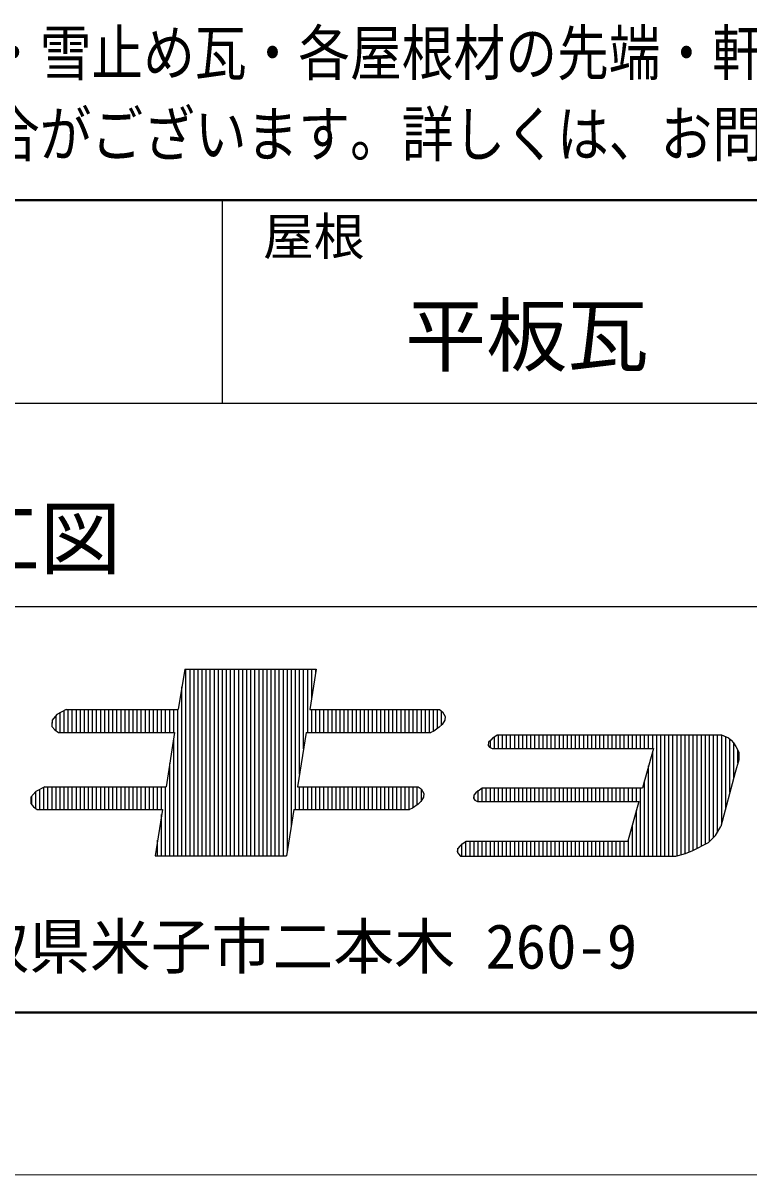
# Model space of a CAD drawing. Units: millimetres on the paper, enlarged 10 times. Extents: x -2100 to 4081, y -1485 to 2737.
# Drawn here: x 1322 to 1679, y -1485 to -918 of the extents above; entities that cross this region are included whole.
import ezdxf
from ezdxf.enums import TextEntityAlignment as Align

# ---------------------------------------------------------------- set-up
doc = ezdxf.new("R2010")
doc.units = ezdxf.units.MM
doc.header["$LTSCALE"] = 10
doc.layers.add('F-0_通り芯', color=6, linetype='Continuous', lineweight=9)
doc.layers.add('F-F_その他03', color=2, linetype='Continuous', lineweight=25)
doc.layers.add('F-4_文字', color=4, linetype='Continuous')
doc.styles.add('ＭＳ ゴシック', font='')
doc.styles.get('ＭＳ ゴシック').set_extended_font_data('MS Gothic')

msp = doc.modelspace()

# ---------------------------------------------------------------- linework, layer by layer
at = {"layer": 'F-0_通り芯', "color": 3, "lineweight": 40}
for p, q in [((2020, -1005), (820, -1005)), ((-1880, -1405), (2020, -1405))]:
    msp.add_line(p, q, dxfattribs=at)
at = {"layer": 'F-0_通り芯', "color": 2, "lineweight": 25}
for p, q in [((1420, -1105), (1420, -1005)), ((820, -1105), (2020, -1105)), ((820, -1205), (2020, -1205))]:
    msp.add_line(p, q, dxfattribs=at)
at = {"layer": 'F-0_通り芯'}
msp.add_line((-2100, -1485), (2100, -1485), dxfattribs=at)
at = {"layer": 'F-F_その他03'}
for p, q in [((1401.4, -1235.91), (1398.23, -1255.83)), ((1401.4, -1235.91), (1466.24, -1235.91)), ((1402, -1327.87), (1402, -1235.91)), ((1404, -1327.87), (1404, -1235.91)), ((1406, -1327.87), (1406, -1235.91)), ((1408, -1327.87), (1408, -1235.91)), ((1410, -1327.87), (1410, -1235.91)), ((1412, -1327.87), (1412, -1235.91)), ((1414, -1327.87), (1414, -1235.91)), ((1416, -1327.87), (1416, -1235.91)), ((1418, -1327.87), (1418, -1235.91)), ((1420, -1327.87), (1420, -1235.91)), ((1422, -1327.87), (1422, -1235.91)), ((1424, -1327.87), (1424, -1235.91)), ((1426, -1327.87), (1426, -1235.91)), ((1428, -1327.87), (1428, -1235.91)), ((1430, -1327.87), (1430, -1235.91)), ((1432, -1327.87), (1432, -1235.91)), ((1434, -1327.87), (1434, -1235.91)), ((1436, -1327.87), (1436, -1235.91)), ((1438, -1327.87), (1438, -1235.91)), ((1440, -1327.87), (1440, -1235.91)), ((1442, -1327.87), (1442, -1235.91)), ((1444, -1327.87), (1444, -1235.91)), ((1446, -1327.87), (1446, -1235.91)), ((1448, -1327.87), (1448, -1235.91)), ((1450, -1327.87), (1450, -1235.91)), ((1452, -1325.38), (1452, -1235.91)), ((1454, -1312.81), (1454, -1235.91)), ((1456, -1305.1), (1456, -1235.91)), ((1458, -1287.68), (1458, -1235.91)), ((1460, -1275.11), (1460, -1235.91)), ((1462, -1267.15), (1462, -1235.91)), ((1466.24, -1235.91), (1463.07, -1255.83)), ((1464, -1249.98), (1464, -1235.91)), ((1466, -1237.41), (1466, -1235.91)), ((1400, -1327.87), (1400, -1244.69)), ((1338, -1266.32), (1338, -1258.72)), ((1342.97, -1255.83), (1338.45, -1258.19)), ((1340, -1267.15), (1340, -1257.38)), ((1342, -1267.15), (1342, -1256.34)), ((1342.97, -1255.83), (1398.23, -1255.83)), ((1344, -1267.15), (1344, -1255.83)), ((1346, -1267.15), (1346, -1255.83)), ((1348, -1267.15), (1348, -1255.83)), ((1350, -1267.15), (1350, -1255.83)), ((1352, -1267.15), (1352, -1255.83)), ((1354, -1267.15), (1354, -1255.83)), ((1356, -1267.15), (1356, -1255.83)), ((1358, -1267.15), (1358, -1255.83)), ((1360, -1267.15), (1360, -1255.83)), ((1362, -1267.15), (1362, -1255.83)), ((1364, -1267.15), (1364, -1255.83)), ((1366, -1267.15), (1366, -1255.83)), ((1368, -1267.15), (1368, -1255.83)), ((1370, -1267.15), (1370, -1255.83)), ((1372, -1267.15), (1372, -1255.83)), ((1374, -1267.15), (1374, -1255.83)), ((1376, -1267.15), (1376, -1255.83)), ((1378, -1267.15), (1378, -1255.83)), ((1380, -1267.15), (1380, -1255.83)), ((1382, -1267.15), (1382, -1255.83)), ((1384, -1267.15), (1384, -1255.83)), ((1386, -1267.15), (1386, -1255.83)), ((1388, -1267.15), (1388, -1255.83)), ((1390, -1267.15), (1390, -1255.83)), ((1392, -1267.15), (1392, -1255.83)), ((1394, -1267.15), (1394, -1255.83)), ((1396, -1267.15), (1396, -1255.83)), ((1398, -1327.87), (1398, -1255.83)), ((1463.07, -1255.83), (1526.91, -1255.83)), ((1464, -1267.15), (1464, -1255.83)), ((1466, -1267.15), (1466, -1255.83)), ((1468, -1267.15), (1468, -1255.83)), ((1470, -1267.15), (1470, -1255.83)), ((1472, -1267.15), (1472, -1255.83)), ((1474, -1267.15), (1474, -1255.83)), ((1476, -1267.15), (1476, -1255.83)), ((1478, -1267.15), (1478, -1255.83)), ((1480, -1267.15), (1480, -1255.83)), ((1482, -1267.15), (1482, -1255.83)), ((1484, -1267.15), (1484, -1255.83)), ((1486, -1267.15), (1486, -1255.83)), ((1488, -1267.15), (1488, -1255.83)), ((1490, -1267.15), (1490, -1255.83)), ((1492, -1267.15), (1492, -1255.83)), ((1494, -1267.15), (1494, -1255.83)), ((1496, -1267.15), (1496, -1255.83)), ((1498, -1267.15), (1498, -1255.83)), ((1500, -1267.15), (1500, -1255.83)), ((1502, -1267.15), (1502, -1255.83)), ((1504, -1267.15), (1504, -1255.83)), ((1506, -1267.15), (1506, -1255.83)), ((1508, -1267.15), (1508, -1255.83)), ((1510, -1267.15), (1510, -1255.83)), ((1512, -1267.15), (1512, -1255.83)), ((1514, -1267.15), (1514, -1255.83)), ((1516, -1267.15), (1516, -1255.83)), ((1518, -1267.15), (1518, -1255.83)), ((1520, -1267.15), (1520, -1255.83)), ((1522, -1267.15), (1522, -1255.83)), ((1524, -1266.47), (1524, -1255.83)), ((1526, -1265.07), (1526, -1255.83)), ((1528, -1263.36), (1528, -1256.59)), ((1336, -1264.17), (1336, -1262.18)), ((1339.12, -1267.15), (1396.43, -1267.15)), ((1396.43, -1267.15), (1392.19, -1293.79)), ((1396, -1327.87), (1396, -1269.82)), ((1461.27, -1267.15), (1457.03, -1293.79)), ((1461.27, -1267.15), (1522.65, -1267.15)), ((1553.19, -1269.74), (1555.29, -1268.3)), ((1554, -1275.02), (1554, -1269.18)), ((1556, -1275.02), (1556, -1268.3)), ((1558, -1275.02), (1558, -1268.3)), ((1560, -1275.02), (1560, -1268.3)), ((1562, -1275.02), (1562, -1268.3)), ((1564, -1275.02), (1564, -1268.3)), ((1566, -1275.02), (1566, -1268.3)), ((1568, -1275.02), (1568, -1268.3)), ((1570, -1275.02), (1570, -1268.3)), ((1572, -1275.02), (1572, -1268.3)), ((1574, -1275.02), (1574, -1268.3)), ((1576, -1275.02), (1576, -1268.3)), ((1578, -1275.02), (1578, -1268.3)), ((1580, -1275.02), (1580, -1268.3)), ((1582, -1275.02), (1582, -1268.3)), ((1584, -1275.02), (1584, -1268.3)), ((1586, -1275.02), (1586, -1268.3)), ((1588, -1275.02), (1588, -1268.3)), ((1590, -1275.02), (1590, -1268.3)), ((1592, -1275.02), (1592, -1268.3)), ((1594, -1275.02), (1594, -1268.3)), ((1596, -1275.02), (1596, -1268.3)), ((1598, -1275.02), (1598, -1268.3)), ((1600, -1275.02), (1600, -1268.3)), ((1602, -1275.02), (1602, -1268.3)), ((1604, -1275.02), (1604, -1268.3)), ((1606, -1275.02), (1606, -1268.3)), ((1608, -1275.02), (1608, -1268.3)), ((1610, -1275.02), (1610, -1268.3)), ((1612, -1275.02), (1612, -1268.3)), ((1614, -1275.02), (1614, -1268.3)), ((1616, -1275.02), (1616, -1268.3)), ((1618, -1275.02), (1618, -1268.3)), ((1620, -1275.02), (1620, -1268.3)), ((1622, -1275.02), (1622, -1268.3)), ((1624, -1275.02), (1624, -1268.3)), ((1626, -1275.02), (1626, -1268.3)), ((1628, -1275.02), (1628, -1268.3)), ((1630, -1275.02), (1630, -1268.3)), ((1632, -1275.02), (1632, -1268.3)), ((1634, -1327.95), (1634, -1268.3)), ((1636, -1327.95), (1636, -1268.3)), ((1638, -1327.95), (1638, -1268.3)), ((1640, -1327.95), (1640, -1268.3)), ((1642, -1327.95), (1642, -1268.3)), ((1644, -1327.8), (1644, -1268.3)), ((1646, -1327.31), (1646, -1268.3)), ((1648, -1326.82), (1648, -1268.3)), ((1650, -1326.04), (1650, -1268.3)), ((1652, -1325.2), (1652, -1268.3)), ((1654, -1324.18), (1654, -1268.3)), ((1656, -1323.15), (1656, -1268.3)), ((1658, -1322.12), (1658, -1268.3)), ((1660, -1320.85), (1660, -1268.3)), ((1662, -1318.85), (1662, -1268.3)), ((1664, -1316.11), (1664, -1268.3)), ((1666, -1311.64), (1666, -1268.35)), ((1668, -1304.16), (1668, -1269.19)), ((1670, -1296.69), (1670, -1270.31)), ((1552, -1274.52), (1552, -1270.99)), ((1552.91, -1275.02), (1632.35, -1275.02)), ((1632.35, -1275.02), (1627.03, -1294.37)), ((1632, -1327.95), (1632, -1276.28)), ((1672, -1289.22), (1672, -1272.37)), ((1674, -1282.11), (1674, -1275.95)), ((1394, -1327.87), (1394, -1282.39)), ((1630, -1327.95), (1630, -1283.56)), ((1672.64, -1286.83), (1665.51, -1313.45)), ((1628, -1327.95), (1628, -1290.83)), ((1326, -1302.73), (1326, -1298.44)), ((1332.49, -1293.79), (1327.97, -1296.14)), ((1328, -1304.63), (1328, -1296.13)), ((1330, -1305.1), (1330, -1295.08)), ((1332, -1305.1), (1332, -1294.04)), ((1332.49, -1293.79), (1392.19, -1293.79)), ((1334, -1305.1), (1334, -1293.79)), ((1336, -1305.1), (1336, -1293.79)), ((1338, -1305.1), (1338, -1293.79)), ((1340, -1305.1), (1340, -1293.79)), ((1342, -1305.1), (1342, -1293.79)), ((1344, -1305.1), (1344, -1293.79)), ((1346, -1305.1), (1346, -1293.79)), ((1348, -1305.1), (1348, -1293.79)), ((1350, -1305.1), (1350, -1293.79)), ((1352, -1305.1), (1352, -1293.79)), ((1354, -1305.1), (1354, -1293.79)), ((1356, -1305.1), (1356, -1293.79)), ((1358, -1305.1), (1358, -1293.79)), ((1360, -1305.1), (1360, -1293.79)), ((1362, -1305.1), (1362, -1293.79)), ((1364, -1305.1), (1364, -1293.79)), ((1366, -1305.1), (1366, -1293.79)), ((1368, -1305.1), (1368, -1293.79)), ((1370, -1305.1), (1370, -1293.79)), ((1372, -1305.1), (1372, -1293.79)), ((1374, -1305.1), (1374, -1293.79)), ((1376, -1305.1), (1376, -1293.79)), ((1378, -1305.1), (1378, -1293.79)), ((1380, -1305.1), (1380, -1293.79)), ((1382, -1305.1), (1382, -1293.79)), ((1384, -1305.1), (1384, -1293.79)), ((1386, -1305.1), (1386, -1293.79)), ((1388, -1305.1), (1388, -1293.79)), ((1390, -1305.1), (1390, -1293.79)), ((1392, -1327.87), (1392, -1293.79)), ((1457.03, -1293.79), (1516.42, -1293.79)), ((1458, -1305.1), (1458, -1293.79)), ((1460, -1305.1), (1460, -1293.79)), ((1462, -1305.1), (1462, -1293.79)), ((1464, -1305.1), (1464, -1293.79)), ((1466, -1305.1), (1466, -1293.79)), ((1468, -1305.1), (1468, -1293.79)), ((1470, -1305.1), (1470, -1293.79)), ((1472, -1305.1), (1472, -1293.79)), ((1474, -1305.1), (1474, -1293.79)), ((1476, -1305.1), (1476, -1293.79)), ((1478, -1305.1), (1478, -1293.79)), ((1480, -1305.1), (1480, -1293.79)), ((1482, -1305.1), (1482, -1293.79)), ((1484, -1305.1), (1484, -1293.79)), ((1486, -1305.1), (1486, -1293.79)), ((1488, -1305.1), (1488, -1293.79)), ((1490, -1305.1), (1490, -1293.79)), ((1492, -1305.1), (1492, -1293.79)), ((1494, -1305.1), (1494, -1293.79)), ((1496, -1305.1), (1496, -1293.79)), ((1498, -1305.1), (1498, -1293.79)), ((1500, -1305.1), (1500, -1293.79)), ((1502, -1305.1), (1502, -1293.79)), ((1504, -1305.1), (1504, -1293.79)), ((1506, -1305.1), (1506, -1293.79)), ((1508, -1305.1), (1508, -1293.79)), ((1510, -1305.1), (1510, -1293.79)), ((1512, -1305.1), (1512, -1293.79)), ((1514, -1304.12), (1514, -1293.79)), ((1516, -1302.68), (1516, -1293.79)), ((1518, -1300.65), (1518, -1294.99)), ((1544, -1299.94), (1544, -1297.84)), ((1545.93, -1295.8), (1548.03, -1294.37)), ((1546, -1301.08), (1546, -1295.76)), ((1548, -1301.08), (1548, -1294.39)), ((1548.03, -1294.37), (1627.03, -1294.37)), ((1550, -1301.08), (1550, -1294.37)), ((1552, -1301.08), (1552, -1294.37)), ((1554, -1301.08), (1554, -1294.37)), ((1556, -1301.08), (1556, -1294.37)), ((1558, -1301.08), (1558, -1294.37)), ((1560, -1301.08), (1560, -1294.37)), ((1562, -1301.08), (1562, -1294.37)), ((1564, -1301.08), (1564, -1294.37)), ((1566, -1301.08), (1566, -1294.37)), ((1568, -1301.08), (1568, -1294.37)), ((1570, -1301.08), (1570, -1294.37)), ((1572, -1301.08), (1572, -1294.37)), ((1574, -1301.08), (1574, -1294.37)), ((1576, -1301.08), (1576, -1294.37)), ((1578, -1301.08), (1578, -1294.37)), ((1580, -1301.08), (1580, -1294.37)), ((1582, -1301.08), (1582, -1294.37)), ((1584, -1301.08), (1584, -1294.37)), ((1586, -1301.08), (1586, -1294.37)), ((1588, -1301.08), (1588, -1294.37)), ((1590, -1301.08), (1590, -1294.37)), ((1592, -1301.08), (1592, -1294.37)), ((1594, -1301.08), (1594, -1294.37)), ((1596, -1301.08), (1596, -1294.37)), ((1598, -1301.08), (1598, -1294.37)), ((1600, -1301.08), (1600, -1294.37)), ((1602, -1301.08), (1602, -1294.37)), ((1604, -1301.08), (1604, -1294.37)), ((1606, -1301.08), (1606, -1294.37)), ((1608, -1301.08), (1608, -1294.37)), ((1610, -1301.08), (1610, -1294.37)), ((1612, -1301.08), (1612, -1294.37)), ((1614, -1301.08), (1614, -1294.37)), ((1616, -1301.08), (1616, -1294.37)), ((1618, -1301.08), (1618, -1294.37)), ((1620, -1301.08), (1620, -1294.37)), ((1622, -1301.08), (1622, -1294.37)), ((1624, -1301.08), (1624, -1294.37)), ((1626, -1327.95), (1626, -1294.37)), ((1545.66, -1301.08), (1625.18, -1301.08)), ((1625.18, -1301.08), (1619.82, -1320.59)), ((1328.64, -1305.1), (1390.39, -1305.1)), ((1390.39, -1305.1), (1386.76, -1327.87)), ((1390, -1327.87), (1390, -1307.52)), ((1455.23, -1305.1), (1451.6, -1327.87)), ((1455.23, -1305.1), (1512.16, -1305.1)), ((1624, -1327.95), (1624, -1305.37)), ((1622, -1327.95), (1622, -1312.65)), ((1663.02, -1317.84), (1665.51, -1313.45)), ((1388, -1327.87), (1388, -1320.09)), ((1537.97, -1322.03), (1540.07, -1320.59)), ((1540, -1327.95), (1540, -1320.64)), ((1540.07, -1320.59), (1619.82, -1320.59)), ((1542, -1327.95), (1542, -1320.59)), ((1544, -1327.95), (1544, -1320.59)), ((1546, -1327.95), (1546, -1320.59)), ((1548, -1327.95), (1548, -1320.59)), ((1550, -1327.95), (1550, -1320.59)), ((1552, -1327.95), (1552, -1320.59)), ((1554, -1327.95), (1554, -1320.59)), ((1556, -1327.95), (1556, -1320.59)), ((1558, -1327.95), (1558, -1320.59)), ((1560, -1327.95), (1560, -1320.59)), ((1562, -1327.95), (1562, -1320.59)), ((1564, -1327.95), (1564, -1320.59)), ((1566, -1327.95), (1566, -1320.59)), ((1568, -1327.95), (1568, -1320.59)), ((1570, -1327.95), (1570, -1320.59)), ((1572, -1327.95), (1572, -1320.59)), ((1574, -1327.95), (1574, -1320.59)), ((1576, -1327.95), (1576, -1320.59)), ((1578, -1327.95), (1578, -1320.59)), ((1580, -1327.95), (1580, -1320.59)), ((1582, -1327.95), (1582, -1320.59)), ((1584, -1327.95), (1584, -1320.59)), ((1586, -1327.95), (1586, -1320.59)), ((1588, -1327.95), (1588, -1320.59)), ((1590, -1327.95), (1590, -1320.59)), ((1592, -1327.95), (1592, -1320.59)), ((1594, -1327.95), (1594, -1320.59)), ((1596, -1327.95), (1596, -1320.59)), ((1598, -1327.95), (1598, -1320.59)), ((1600, -1327.95), (1600, -1320.59)), ((1602, -1327.95), (1602, -1320.59)), ((1604, -1327.95), (1604, -1320.59)), ((1606, -1327.95), (1606, -1320.59)), ((1608, -1327.95), (1608, -1320.59)), ((1610, -1327.95), (1610, -1320.59)), ((1612, -1327.95), (1612, -1320.59)), ((1614, -1327.95), (1614, -1320.59)), ((1616, -1327.95), (1616, -1320.59)), ((1618, -1327.95), (1618, -1320.59)), ((1620, -1327.95), (1620, -1319.92)), ((1536, -1326.39), (1536, -1324.1)), ((1538, -1327.95), (1538, -1322)), ((1386.76, -1327.87), (1451.6, -1327.87))]:
    msp.add_line(p, q, dxfattribs=at)
for points in [[(1338.45, -1258.19), (1336.03, -1261.02), (1335.96, -1264.12), (1337.31, -1265.8), (1339.12, -1267.15)], [(1526.91, -1255.83), (1528.38, -1256.85), (1529.7, -1259.26), (1529.55, -1260.97), (1528.18, -1263.18), (1526.86, -1264.46), (1524.21, -1266.37), (1522.65, -1267.15)], [(1553.19, -1269.74), (1552.17, -1270.81), (1551.14, -1271.89), (1550.93, -1273.45)], [(1555.29, -1268.3), (1665.88, -1268.3), (1669.29, -1269.74)], [(1669.29, -1269.74), (1670.74, -1270.91), (1671.86, -1272.14), (1672.97, -1273.98), (1674.43, -1276.77), (1674.43, -1280.63), (1672.64, -1286.83)], [(1550.93, -1273.45), (1551.59, -1274.3), (1552.91, -1275.02)], [(1327.97, -1296.14), (1325.54, -1298.97), (1325.48, -1302.07), (1326.82, -1303.76), (1328.64, -1305.1)], [(1516.42, -1293.79), (1517.89, -1294.8), (1519.22, -1297.21), (1519.07, -1298.92), (1517.7, -1301.13), (1516.37, -1302.41), (1513.72, -1304.32), (1512.16, -1305.1)], [(1545.93, -1295.8), (1544.91, -1296.88), (1543.89, -1297.96), (1543.67, -1299.52)], [(1543.67, -1299.52), (1544.33, -1300.36), (1545.66, -1301.08)], [(1648.21, -1326.77), (1651.85, -1325.28), (1659.52, -1321.34), (1663.02, -1317.84)], [(1537.97, -1322.03), (1536.95, -1323.1), (1535.92, -1324.18), (1535.71, -1325.74)], [(1535.71, -1325.74), (1536.23, -1326.9), (1537.28, -1327.95)], [(1537.28, -1327.95), (1643.43, -1327.95), (1648.21, -1326.77)]]:
    msp.add_lwpolyline(points, dxfattribs=at)

# ---------------------------------------------------------------- texts
at = {"layer": 'F-4_文字', "style": 'ＭＳ ゴシック', "width": 0.85}
for s, p in [('※\u3000各種取付部品は、取付先（雪止め金具・雪止め瓦・各屋根材の先端・軒樋吊金具等）の', (820, -950)), ('\u3000\u3000寸法・形状によっては取り付かない場合がございます。詳しくは、お問い合わせください。', (820, -990))]:
    msp.add_text(s, height=21.99, dxfattribs=at).set_placement(p, align=Align.BOTTOM_LEFT)
at = {"layer": 'F-4_文字', "color": 7, "style": 'ＭＳ ゴシック'}
msp.add_text('屋根', height=18.33, dxfattribs=at).set_placement((1440, -1037.5), align=Align.BOTTOM_LEFT)
at = {"layer": 'F-4_文字', "style": 'ＭＳ ゴシック'}
for s, p in [('平板瓦', (1510, -1095)), ('標準施工図', (1170, -1195))]:
    msp.add_text(s, height=29.33, dxfattribs=at).set_placement(p, align=Align.BOTTOM_LEFT)
at = {"layer": 'F-F_その他03', "color": 7, "style": 'ＭＳ ゴシック'}
msp.add_text('〒689-3541\u3000鳥取県米子市二本木 260-9', height=21.99, dxfattribs=at).set_placement((1085, -1390), align=Align.BOTTOM_LEFT)

doc.saveas('drawing.dxf')
